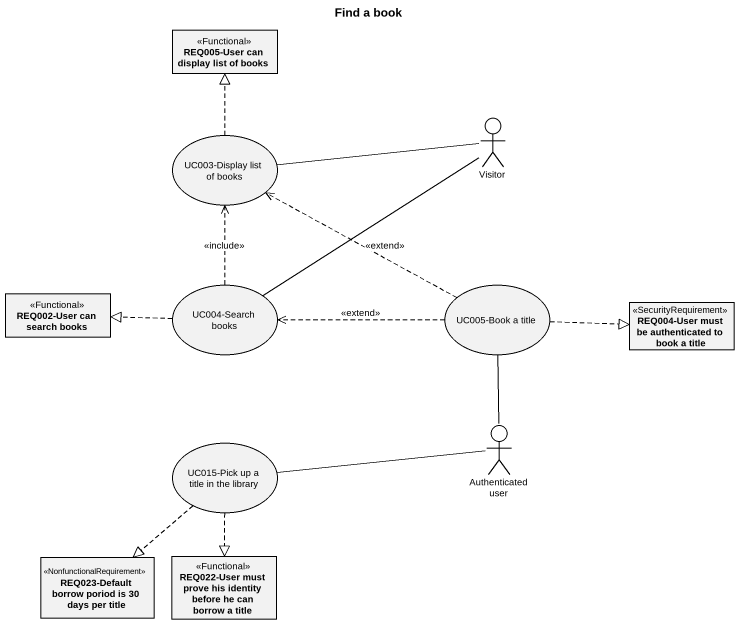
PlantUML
@startuml
title Find a book
allowmixing
hide circle
hide empty members
class "REQ005-User can display list of books" as REQ005_User_can_display <<Functional>>
usecase "UC003-Display list of books" as UC003_Display_list_of_books
actor Visitor
class "REQ002-User can search books" as REQ002_User_can_search_books <<Functional>>
usecase "UC004-Search books" as UC004_Search_books
usecase "UC005-Book a title" as UC005_Book_a_title
class "REQ004-User must be authenticated to book a title" as REQ004_User_must_be <<SecurityRequirement>>
usecase "UC015-Pick up a title in the library" as UC015_Pick_up_a_title_in
actor "Authenticated user" as Authenticated_user
class "REQ023-Default borrow poriod is 30 days per title" as REQ023_Default_borrow <<NonfunctionalRequirement>>
class "REQ022-User must prove his identity before he can borrow a title" as REQ022_User_must_prove_his <<Functional>>
UC003_Display_list_of_books .up.|> REQ005_User_can_display
Visitor -left- UC003_Display_list_of_books
Visitor -left- UC004_Search_books
UC004_Search_books .up.> UC003_Display_list_of_books : <<include>>
UC004_Search_books .left.|> REQ002_User_can_search_books
UC005_Book_a_title .left.> UC003_Display_list_of_books : <<extend>>
UC005_Book_a_title .left.> UC004_Search_books : <<extend>>
UC005_Book_a_title .right.|> REQ004_User_must_be
UC015_Pick_up_a_title_in ..|> REQ023_Default_borrow
UC015_Pick_up_a_title_in ..|> REQ022_User_must_prove_his
Authenticated_user -up- UC005_Book_a_title
Authenticated_user -left- UC015_Pick_up_a_title_in
@enduml
